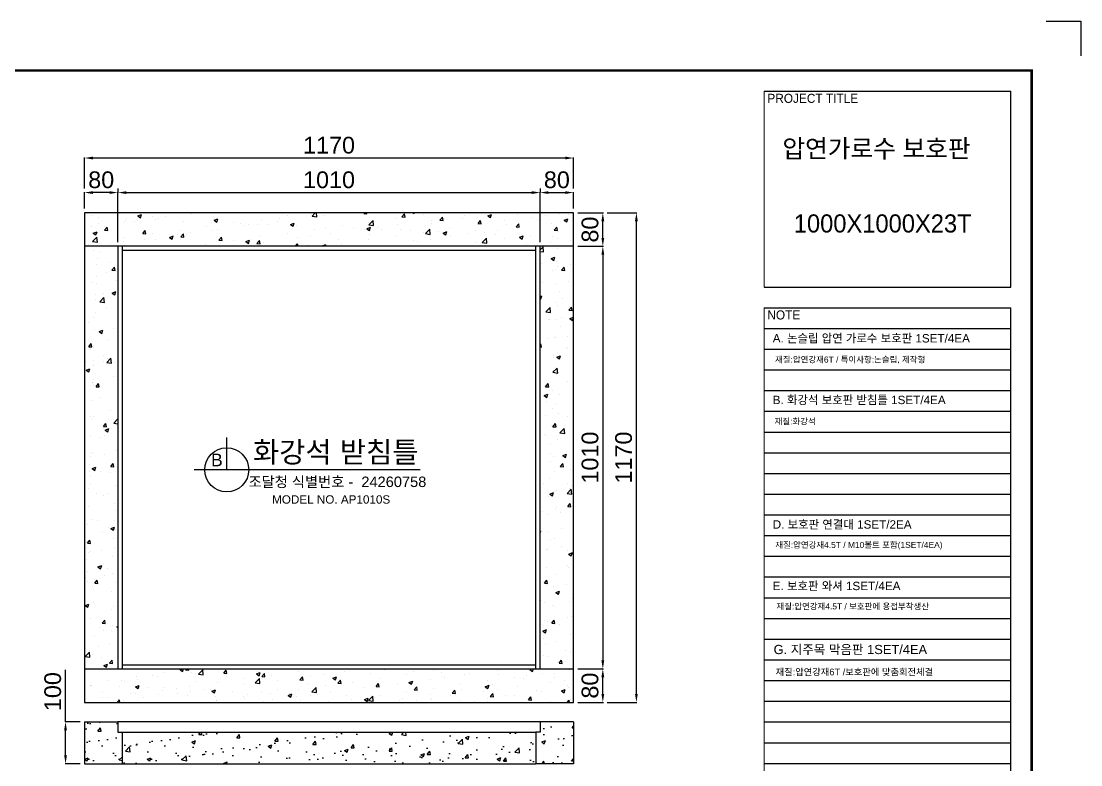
# Model space of a CAD drawing. Header units: millimetres. Extents: x 13624 to 18563, y -11589 to -8096.
# Drawn here: x 16028 to 18563, y -9873 to -8096 of the extents above; entities that cross this region are included whole.
import ezdxf
from ezdxf.enums import TextEntityAlignment as Align

# ---------------------------------------------------------------- set-up
doc = ezdxf.new("R2010")
doc.units = ezdxf.units.MM
for name, color, linetype in [('LAYOUT', 7, 'Continuous'), ('TEXT', 7, 'Continuous'), ('받침틀', 251, 'Continuous')]:
    doc.layers.add(name, color=color, linetype=linetype)
doc.styles.add('H', font='')
doc.styles.get("Standard").update_dxf_attribs({"font": 'arial.ttf'})
doc.styles.get('H').set_extended_font_data('Dotum')
doc.dimstyles.new('ISO-25', dxfattribs={"dimtxt": 40, "dimasz": 20, "dimexe": 1.25, "dimexo": 10, "dimgap": 10, "dimtad": 1, "dimdec": 0, "dimtxsty": 'Standard', "dimcen": 2.5, "dimclrd": 3, "dimclre": 3, "dimclrt": 3, "dimadec": 0, "dimazin": 0, "dimtfac": 1, "dimtdec": 0, "dimtmove": 0, "dimatfit": 3, "dimfxl": 0, "dimarcsym": 0})
pattern_1 = [(50, (4228.65, -11550.87), (91.09233, -7.96954), [9.525, -104.775]), (355, (4228.65, -11550.87), (-17.6217, 95.5284), [7.62, -83.8203]), (100.45144, (4236.24, -11551.53), (73.4706, 87.5589), [8.095, -89.0451]), (46.1842, (4228.65, -11525.47), (135.5395, -21.0212), [14.2875, -157.1625]), (96.6356, (4239.94, -11527.22), (118.7021, 123.713), [12.1425, -133.5678]), (351.1842, (4228.65, -11525.47), (118.702, 123.713), [11.43, -125.7299]), (21, (4241.35, -11531.82), (75.8072, -51.1326), [9.525, -104.775]), (326, (4241.35, -11531.82), (30.901, 92.094), [7.62, -83.82]), (71.45144, (4247.66, -11536.08), (106.7082, 40.9614), [8.095, -89.045]), (37.5, (4228.647, -11550.867), (1.5443, 42.27752), [0, -82.804, 0, -85.09, 0, -84.1375]), (7.5, (4228.647, -11550.867), (33.40983, 50.09029), [0, -48.514, 0, -80.899, 0, -32.0675]), (327.5, (4200.326, -11550.867), (67.7953, -2.86437), [0, -31.75, 0, -99.06, 0, -131.445]), (317.5, (4187.626, -11550.87), (74.0646, 12.71325), [0, -41.275, 0, -65.786, 0, -93.345])]

# ---------------------------------------------------------------- blocks, each defined once
blk = doc.blocks.new('*D6')
at = {"color": 3, "lineweight": -2, "transparency": 16777216}
for p, q in [((4314.6, -10409.8), (4314.6, -10370.1)), ((4374.6, -10371.4), (4334.6, -10371.4)), ((4394.6, -10489.8), (4394.6, -10370.1))]:
    blk.add_line(p, q, dxfattribs=at)
at = {"color": 3, "transparency": 16777216}
for points in [[(4334.6, -10368.1), (4334.6, -10374.7), (4314.6, -10371.4)], [(4374.6, -10368.1), (4374.6, -10374.7), (4394.6, -10371.4)]]:
    blk.add_solid(points, dxfattribs=at)
at = {"layer": 'Defpoints', "color": 0, "transparency": 16777216}
for p in [(4314.6, -10371.4), (4314.6, -10419.8), (4394.6, -10499.8)]:
    blk.add_point(p, dxfattribs=at)
at = {"color": 3, "transparency": 16777216, "insert": (4354.6, -10341), "char_height": 40, "attachment_point": 5}
blk.add_mtext('80', dxfattribs=at)
blk = doc.blocks.new('*D7')
at = {"color": 3, "lineweight": -2, "transparency": 16777216}
for p, q in [((4394.6, -10361.4), (4394.6, -10370.1)), ((4414.6, -10371.4), (5384.6, -10371.4)), ((5404.6, -10489.8), (5404.6, -10370.1))]:
    blk.add_line(p, q, dxfattribs=at)
at = {"color": 3, "transparency": 16777216}
for points in [[(4414.6, -10368.1), (4414.6, -10374.7), (4394.6, -10371.4)], [(5384.6, -10368.1), (5384.6, -10374.7), (5404.6, -10371.4)]]:
    blk.add_solid(points, dxfattribs=at)
at = {"layer": 'Defpoints', "color": 0, "transparency": 16777216}
for p in [(4394.6, -10371.4), (5404.6, -10371.4), (5404.6, -10499.8)]:
    blk.add_point(p, dxfattribs=at)
at = {"color": 3, "transparency": 16777216, "insert": (4899.6, -10341), "char_height": 40, "attachment_point": 5}
blk.add_mtext('1010', dxfattribs=at)
blk = doc.blocks.new('*D8')
at = {"color": 3, "lineweight": -2, "transparency": 16777216}
for p, q in [((5404.6, -10361.4), (5404.6, -10370.1)), ((5424.6, -10371.4), (5464.6, -10371.4)), ((5484.6, -10409.8), (5484.6, -10370.1))]:
    blk.add_line(p, q, dxfattribs=at)
at = {"color": 3, "transparency": 16777216}
for points in [[(5424.6, -10368.1), (5424.6, -10374.7), (5404.6, -10371.4)], [(5464.6, -10368.1), (5464.6, -10374.7), (5484.6, -10371.4)]]:
    blk.add_solid(points, dxfattribs=at)
at = {"layer": 'Defpoints', "color": 0, "transparency": 16777216}
for p in [(5404.6, -10371.4), (5484.6, -10371.4), (5484.6, -10419.8)]:
    blk.add_point(p, dxfattribs=at)
at = {"color": 3, "transparency": 16777216, "insert": (5444.6, -10341), "char_height": 40, "attachment_point": 5}
blk.add_mtext('80', dxfattribs=at)
blk = doc.blocks.new('*D3')
at = {"color": 3, "lineweight": -2, "transparency": 16777216}
for p, q in [((4314.6, -10361.4), (4314.6, -10287.5)), ((5464.6, -10288.8), (4334.6, -10288.8)), ((5484.6, -10361.4), (5484.6, -10287.5))]:
    blk.add_line(p, q, dxfattribs=at)
at = {"color": 3, "transparency": 16777216}
for points in [[(4334.6, -10285.4), (4334.6, -10292.1), (4314.6, -10288.8)], [(5464.6, -10285.4), (5464.6, -10292.1), (5484.6, -10288.8)]]:
    blk.add_solid(points, dxfattribs=at)
at = {"layer": 'Defpoints', "color": 0, "transparency": 16777216}
for p in [(4314.6, -10288.8), (4314.6, -10371.4), (5484.6, -10371.4)]:
    blk.add_point(p, dxfattribs=at)
at = {"color": 3, "transparency": 16777216, "insert": (4899.6, -10258.3), "char_height": 40, "attachment_point": 5}
blk.add_mtext('1170', dxfattribs=at)
blk = doc.blocks.new('*D9')
at = {"color": 3, "lineweight": -2, "transparency": 16777216}
for p, q in [((5494.6, -10419.8), (5555.8, -10419.8)), ((5554.6, -10479.8), (5554.6, -10439.8)), ((5494.6, -10499.8), (5555.8, -10499.8))]:
    blk.add_line(p, q, dxfattribs=at)
at = {"color": 3, "transparency": 16777216}
for points in [[(5551.2, -10439.8), (5557.9, -10439.8), (5554.6, -10419.8)], [(5551.2, -10479.8), (5557.9, -10479.8), (5554.6, -10499.8)]]:
    blk.add_solid(points, dxfattribs=at)
at = {"layer": 'Defpoints', "color": 0, "transparency": 16777216}
for p in [(5484.6, -10419.8), (5554.6, -10419.8), (5484.6, -10499.8)]:
    blk.add_point(p, dxfattribs=at)
at = {"color": 3, "transparency": 16777216, "insert": (5524.1, -10459.8), "char_height": 40, "attachment_point": 5, "rotation": 90}
blk.add_mtext('80', dxfattribs=at)
blk = doc.blocks.new('*D4')
at = {"color": 3, "lineweight": -2, "transparency": 16777216}
for p, q in [((5535.2, -10499.8), (5555.8, -10499.8)), ((5554.6, -10519.8), (5554.6, -11489.8)), ((5494.6, -11509.8), (5555.8, -11509.8))]:
    blk.add_line(p, q, dxfattribs=at)
at = {"color": 3, "transparency": 16777216}
for points in [[(5551.2, -10519.8), (5557.9, -10519.8), (5554.6, -10499.8)], [(5551.2, -11489.8), (5557.9, -11489.8), (5554.6, -11509.8)]]:
    blk.add_solid(points, dxfattribs=at)
at = {"layer": 'Defpoints', "color": 0, "transparency": 16777216}
for p in [(5525.2, -10499.8), (5484.6, -11509.8), (5554.6, -11509.8)]:
    blk.add_point(p, dxfattribs=at)
at = {"color": 3, "transparency": 16777216, "insert": (5524.1, -11004.8), "char_height": 40, "attachment_point": 5, "rotation": 90}
blk.add_mtext('1010', dxfattribs=at)
blk = doc.blocks.new('*D5')
at = {"color": 3, "lineweight": -2, "transparency": 16777216}
for p, q in [((5544.6, -11509.8), (5553.3, -11509.8)), ((5554.6, -11569.8), (5554.6, -11529.8)), ((5494.6, -11589.8), (5555.8, -11589.8))]:
    blk.add_line(p, q, dxfattribs=at)
at = {"color": 3, "transparency": 16777216}
for points in [[(5551.2, -11529.8), (5557.9, -11529.8), (5554.6, -11509.8)], [(5551.2, -11569.8), (5557.9, -11569.8), (5554.6, -11589.8)]]:
    blk.add_solid(points, dxfattribs=at)
at = {"layer": 'Defpoints', "color": 0, "transparency": 16777216}
for p in [(5554.6, -11509.8), (5554.6, -11509.8), (5484.6, -11589.8)]:
    blk.add_point(p, dxfattribs=at)
at = {"color": 3, "transparency": 16777216, "insert": (5524.1, -11549.8), "char_height": 40, "attachment_point": 5, "rotation": 90}
blk.add_mtext('80', dxfattribs=at)
blk = doc.blocks.new('*D2')
at = {"color": 3, "lineweight": -2, "transparency": 16777216}
for p, q in [((5564.6, -10419.8), (5636.1, -10419.8)), ((5634.9, -11569.8), (5634.9, -10439.8)), ((5564.6, -11589.8), (5636.1, -11589.8))]:
    blk.add_line(p, q, dxfattribs=at)
at = {"color": 3, "transparency": 16777216}
for points in [[(5631.5, -10439.8), (5638.2, -10439.8), (5634.9, -10419.8)], [(5631.5, -11569.8), (5638.2, -11569.8), (5634.9, -11589.8)]]:
    blk.add_solid(points, dxfattribs=at)
at = {"layer": 'Defpoints', "color": 0, "transparency": 16777216}
for p in [(5554.6, -10419.8), (5634.9, -10419.8), (5554.6, -11589.8)]:
    blk.add_point(p, dxfattribs=at)
at = {"color": 3, "transparency": 16777216, "insert": (5604.4, -11004.8), "char_height": 40, "attachment_point": 5, "rotation": 90}
blk.add_mtext('1170', dxfattribs=at)
blk = doc.blocks.new('*D18')
at = {"color": 3, "lineweight": -2, "transparency": 16777216}
for p, q in [((16134.4, -9770.8), (16134.4, -9646.3)), ((16169.7, -9770.8), (16133.1, -9770.8)), ((16134.4, -9850.8), (16134.4, -9790.8)), ((16169.7, -9870.8), (16133.1, -9870.8))]:
    blk.add_line(p, q, dxfattribs=at)
at = {"color": 3, "transparency": 16777216}
for points in [[(16131, -9790.8), (16137.7, -9790.8), (16134.4, -9770.8)], [(16131, -9850.8), (16137.7, -9850.8), (16134.4, -9870.8)]]:
    blk.add_solid(points, dxfattribs=at)
at = {"layer": 'Defpoints', "color": 0, "transparency": 16777216}
for p in [(16134.4, -9770.8), (16179.7, -9770.8), (16179.7, -9870.8)]:
    blk.add_point(p, dxfattribs=at)
at = {"color": 3, "transparency": 16777216, "insert": (16103.9, -9698.6), "char_height": 40, "attachment_point": 5, "rotation": 90}
blk.add_mtext('100', dxfattribs=at)
blk = doc.blocks.new('A$C4E9B7398')
at = {"linetype": 'Continuous'}
for p, q in [((-399.6, 583.9), (-399.6, 583.9)), ((-116.2, 584.7), (-116.2, 584.7)), ((-110.9, 578.3), (-103.6, 585.9)), ((-99.7, 576.5), (-100.7, 585.9)), ((12.4, 584.3), (13.8, 585.9)), ((12.4, 584.3), (20, 583.6)), ((20, 583.6), (19.6, 585.9)), ((103.5, 576.3), (109.6, 583.6)), ((111.1, 575.7), (109.6, 583.6)), ((130.6, 585.9), (132.6, 584.6)), ((132.6, 584.6), (133.1, 585.9)), ((311.3, 585.1), (311.3, 585.1)), ((322.9, 585.2), (322.9, 585.2)), ((479.7, 584), (479.7, 584)), ((-639.5, 580.7), (-639.5, 580.7)), ((-622.4, 560.2), (-622.4, 560.2)), ((-622.1, 574.9), (-622.1, 574.9)), ((-559.7, 562.9), (-559.7, 562.9)), ((-558.2, 568.4), (-558.2, 568.4)), ((-554.3, 572), (-554.3, 572)), ((-535.1, 565.5), (-535.1, 565.5)), ((-528, 578.4), (-521.6, 574.1)), ((-527.9, 578.4), (-519.1, 581.8)), ((-527.9, 567), (-527.9, 567)), ((-521.6, 574.1), (-519.1, 581.8)), ((-492.3, 577.9), (-492.3, 577.9)), ((-486.5, 569.2), (-486.5, 569.2)), ((-479.8, 573.4), (-479.8, 573.4)), ((-461, 578.3), (-461, 578.3)), ((-418.7, 566.3), (-418.7, 566.3)), ((-350.9, 563.4), (-350.9, 563.4)), ((-345.4, 568.2), (-336.5, 571.6)), ((-345.4, 568.2), (-339.1, 563.9)), ((-339.1, 563.9), (-336.5, 571.6)), ((-298.5, 562.2), (-298.5, 562.2)), ((-283.1, 560.6), (-283.1, 560.6)), ((-264.4, 559.2), (-264.4, 559.2)), ((-241.1, 559.1), (-241.1, 559.1)), ((-233.3, 571.1), (-233.3, 571.1)), ((-215.3, 557.7), (-215.3, 557.7)), ((-193, 565.4), (-193, 565.4)), ((-190.3, 572), (-190.3, 572)), ((-169.1, 579.3), (-169.1, 579.3)), ((-162.9, 558), (-154, 561.4)), ((-162.9, 558), (-156.6, 553.8)), ((-156.6, 553.8), (-154, 561.4)), ((-112.8, 576), (-112.8, 576)), ((-111, 578.3), (-99.7, 576.5)), ((-81, 580.2), (-81, 580.2)), ((24.6, 557.3), (34.5, 567.6)), ((24.6, 563.6), (24.6, 563.6)), ((35.9, 555.5), (34.5, 567.6)), ((90.6, 573.1), (90.6, 573.1)), ((103.5, 576.3), (111.1, 575.7)), ((155.8, 582.1), (155.8, 582.1)), ((174, 568.1), (174, 568.1)), ((174.8, 559.7), (174.8, 559.7)), ((194.6, 568.4), (200.7, 575.7)), ((194.6, 568.4), (202.2, 567.7)), ((202.2, 567.7), (200.7, 575.7)), ((205.8, 572.2), (205.8, 572.2)), ((248.9, 572.5), (248.9, 572.5)), ((253.9, 578.6), (253.9, 578.6)), ((285.7, 560.4), (291.8, 567.7)), ((285.7, 560.4), (293.3, 559.7)), ((293.3, 559.7), (291.8, 567.7)), ((308.8, 578.7), (317.7, 582.1)), ((308.8, 578.6), (315.1, 574.4)), ((315.1, 574.4), (317.7, 582.1)), ((349.6, 566.4), (349.6, 566.4)), ((376.8, 552.4), (382.9, 559.7)), ((379.1, 582.3), (379.1, 582.3)), ((384.4, 551.8), (382.9, 559.7)), ((413.7, 574.5), (413.7, 574.5)), ((427.4, 570), (427.4, 570)), ((446.9, 579.4), (446.9, 579.4)), ((460.8, 560.1), (460.8, 560.1)), ((491.3, 568.5), (500.2, 571.9)), ((491.3, 568.5), (497.7, 564.2)), ((492.6, 564.3), (492.6, 564.3)), ((497.7, 564.2), (500.2, 571.9)), ((501.5, 582.7), (501.5, 582.7)), ((-639.9, 552.3), (-639.9, 552.3)), ((-634.7, 537.4), (-625.8, 540.8)), ((-634.7, 537.4), (-628.3, 533.1)), ((-628.3, 533.1), (-625.8, 540.8)), ((-609.1, 552.8), (-609.1, 552.8)), ((-607.6, 544.6), (-601.5, 551.9)), ((-607.6, 544.6), (-600, 543.9)), ((-600, 543.9), (-601.5, 551.9)), ((-516.5, 536.6), (-510.4, 543.9)), ((-516.5, 536.6), (-508.9, 535.9)), ((-508.9, 535.9), (-510.4, 543.9)), ((-493.8, 535.6), (-493.8, 535.6)), ((-433, 533.8), (-433, 533.8)), ((-428.6, 544.5), (-428.6, 544.5)), ((-425.4, 528.6), (-419.3, 535.9)), ((-417.8, 528), (-419.3, 535.9)), ((-412.5, 533.8), (-412.5, 533.8)), ((-401.2, 538), (-401.2, 538)), ((-364.4, 552.7), (-364.4, 552.7)), ((-353.1, 544.4), (-353.1, 544.4)), ((-338.4, 546.5), (-338.4, 546.5)), ((-272.9, 554.9), (-272.9, 554.9)), ((-170.7, 537), (-170.7, 537)), ((-147.5, 554.8), (-147.5, 554.8)), ((-104.7, 546.5), (-104.7, 546.5)), ((-79.7, 552), (-79.7, 552)), ((-66.3, 536.4), (-66.3, 536.4)), ((-39.5, 555.5), (-39.5, 555.5)), ((-11.9, 549.1), (-11.9, 549.1)), ((13.9, 547), (13.9, 547)), ((19.6, 547.9), (28.5, 551.3)), ((19.6, 547.9), (25.9, 543.6)), ((24.6, 557.3), (35.9, 555.5)), ((25.9, 543.6), (28.5, 551.3)), ((26.7, 534.3), (26.7, 534.3)), ((45.7, 551.2), (45.7, 551.2)), ((55.9, 546.2), (55.9, 546.2)), ((93.8, 557.5), (93.8, 557.5)), ((100.7, 547), (100.7, 547)), ((123.7, 543.4), (123.7, 543.4)), ((154.3, 539.8), (154.3, 539.8)), ((160.1, 536.2), (170, 546.6)), ((160.1, 536.3), (171.4, 534.5)), ((171.4, 534.5), (170, 546.6)), ((191.5, 540.5), (191.5, 540.5)), ((202.1, 537.7), (211, 541.1)), ((202.1, 537.7), (208.4, 533.4)), ((208.4, 533.4), (211, 541.1)), ((218.4, 547.9), (218.4, 547.9)), ((259.3, 537.6), (259.3, 537.6)), ((279.3, 544.6), (279.3, 544.6)), ((284.4, 557.4), (284.4, 557.4)), ((300.7, 539), (300.7, 539)), ((327.1, 534.8), (327.1, 534.8)), ((332.5, 543.2), (332.5, 543.2)), ((353.3, 557.3), (353.3, 557.3)), ((376.8, 552.4), (384.4, 551.8)), ((380.6, 549.6), (380.6, 549.6)), ((467.9, 544.5), (474, 551.8)), ((467.9, 544.5), (475.5, 543.8)), ((475.5, 543.8), (474, 551.8)), ((478.2, 541.7), (478.2, 541.7)), ((-646.8, 510), (-646.8, 510)), ((-636.3, 517.6), (-626.4, 528)), ((-636.3, 517.7), (-625, 515.9)), ((-625, 515.9), (-626.4, 528)), ((-623.9, 518), (-623.9, 518)), ((-593.1, 512.8), (-593.1, 512.8)), ((-579, 507.1), (-579, 507.1)), ((-561.3, 517), (-561.3, 517)), ((-560.6, 508.4), (-560.6, 508.4)), ((-559.8, 526.1), (-559.8, 526.1)), ((-513.2, 523.3), (-513.2, 523.3)), ((-486.5, 521.1), (-486.5, 521.1)), ((-452.1, 527.2), (-443.2, 530.7)), ((-452.1, 527.2), (-445.8, 523)), ((-445.8, 523), (-443.3, 530.7)), ((-425.4, 528.6), (-417.8, 528)), ((-366, 510.4), (-366, 510.4)), ((-334.3, 520.7), (-328.2, 528)), ((-334.3, 520.7), (-326.7, 520)), ((-326.8, 520), (-328.2, 528)), ((-300, 519.9), (-300, 519.9)), ((-274.5, 509), (-274.5, 509)), ((-269.6, 517.1), (-260.7, 520.5)), ((-269.6, 517.1), (-263.3, 512.8)), ((-263.3, 512.8), (-260.7, 520.5)), ((-243.2, 512.7), (-237.1, 520)), ((-243.2, 512.7), (-235.6, 512)), ((-235.7, 512), (-237.1, 520)), ((-234.8, 528.9), (-234.8, 528.9)), ((-226.4, 515.3), (-226.4, 515.3)), ((-151.1, 505.9), (-146, 512)), ((-146.2, 525.9), (-146.2, 525.9)), ((-144.9, 505.9), (-146, 512)), ((-121.5, 508.9), (-121.5, 508.9)), ((-114.4, 530.1), (-114.4, 530.1)), ((-87.1, 506.9), (-78.2, 510.3)), ((-79.7, 505.9), (-78.2, 510.3)), ((-47.4, 521.6), (-47.4, 521.6)), ((-41, 513.2), (-41, 513.2)), ((23.1, 521.3), (23.1, 521.3)), ((60.4, 507.4), (60.4, 507.4)), ((89.1, 530.8), (89.1, 530.8)), ((131.2, 519.1), (131.2, 519.1)), ((140.6, 518), (140.6, 518)), ((172.4, 522.2), (172.4, 522.2)), ((205.2, 531.9), (205.2, 531.9)), ((220.5, 528.5), (220.5, 528.5)), ((282.8, 515.2), (282.8, 515.2)), ((295.7, 515.2), (305.6, 525.5)), ((295.7, 515.2), (307, 513.5)), ((307, 513.5), (305.6, 525.5)), ((348, 524.1), (348, 524.1)), ((384.6, 527.5), (393.5, 530.9)), ((384.6, 527.5), (390.9, 523.3)), ((390.9, 523.3), (393.5, 530.9)), ((394.9, 531.9), (394.9, 531.9)), ((401.9, 512.8), (401.9, 512.8)), ((412.2, 532.2), (412.2, 532.2)), ((427.4, 510), (427.4, 510)), ((459.2, 514.2), (459.2, 514.2)), ((462.7, 529.1), (462.7, 529.1)), ((475.9, 525.6), (475.9, 525.6)), ((507.3, 520.6), (507.3, 520.6)), ((-634.7, 495.7), (-634.7, 495.7)), ((-620, 492.9), (-620, 492.9)), ((-491.8, 505.9), (-490.8, 506.9)), ((-490.7, 505.9), (-490.8, 506.9)), ((-87.1, 506.9), (-85.6, 505.9)), ((57.1, 506.4), (57.1, 506.4)), ((434.2, 497.3), (441.1, 504.5)), ((434.2, 493.8), (442.5, 492.5)), ((442.5, 492.5), (441.1, 504.5)), ((476.6, 499.5), (476.6, 499.5)), ((-626.5, 462.7), (-626.5, 462.7)), ((-625.5, 475.7), (-625.5, 475.7)), ((-594.7, 466.9), (-594.7, 466.9)), ((-590, 449), (-583.9, 456.3)), ((-582.4, 448.4), (-583.9, 456.3)), ((437.9, 464.2), (437.9, 464.2)), ((460.4, 476.4), (469.3, 479.8)), ((460.4, 476.4), (466.7, 472.1)), ((466.7, 472.1), (469.3, 479.8)), ((473.9, 470.5), (473.9, 470.5)), ((475.1, 457.2), (475.1, 457.2)), ((505.7, 461.3), (505.7, 461.3)), ((-627, 433.4), (-627, 433.4)), ((-604.3, 442.6), (-604.3, 442.6)), ((-590, 449), (-582.4, 448.4)), ((464.7, 447.1), (464.7, 447.1)), ((470.7, 449.8), (470.7, 449.8)), ((485.5, 448.9), (491.6, 456.2)), ((485.5, 448.9), (493.1, 448.3)), ((493.1, 448.3), (491.6, 456.2)), ((-639.9, 419.9), (-639.9, 419.9)), ((-628.1, 416.8), (-628.1, 416.8)), ((-580, 423.1), (-580, 423.1)), ((440.5, 420.4), (440.5, 420.4)), ((473.5, 414.9), (473.5, 414.9)), ((501.1, 421.9), (501.1, 421.9)), ((-628.5, 391.1), (-628.5, 391.1)), ((-619.4, 372.9), (-609.5, 383.2)), ((-609.5, 392), (-609.5, 392)), ((-608.1, 371.2), (-609.5, 383.2)), ((-589.8, 394.2), (-580.9, 397.6)), ((-589.8, 394.2), (-583.4, 389.9)), ((-583.4, 389.9), (-580.9, 397.6)), ((434.2, 386.1), (438.4, 387.7)), ((434.2, 381.1), (435.8, 380)), ((435.8, 380), (438.4, 387.7)), ((480.5, 396.7), (480.5, 396.7)), ((487.3, 380.8), (487.3, 380.8)), ((-629, 377.7), (-629, 377.7)), ((-619.4, 372.9), (-608.1, 371.2)), ((-613.4, 373), (-613.4, 373)), ((-602.2, 360.6), (-602.2, 360.6)), ((448, 349.5), (457.9, 359.8)), ((459.3, 347.7), (457.9, 359.8)), ((472, 372.6), (472, 372.6)), ((475.5, 364.7), (475.5, 364.7)), ((503.1, 353.4), (509.3, 360.7)), ((510.7, 352.7), (509.2, 360.7)), ((-635.1, 334.9), (-635.1, 334.9)), ((-630.1, 348.8), (-630.1, 348.8)), ((448, 349.5), (459.3, 347.7)), ((453.9, 330.8), (453.9, 330.8)), ((455.7, 331.8), (455.7, 331.8)), ((470.4, 330.4), (470.4, 330.4)), ((485.7, 334.9), (485.7, 334.9)), ((503.1, 353.4), (510.7, 352.7)), ((505.3, 333.2), (514.2, 336.6)), ((505.3, 333.2), (511.7, 328.9)), ((511.7, 328.9), (514.2, 336.4)), ((-654.3, 313.1), (-654.3, 313.1)), ((-646.8, 322.9), (-646.8, 322.9)), ((-631.6, 306.6), (-631.6, 306.6)), ((-620.7, 302.1), (-611.8, 305.5)), ((-614.3, 297.8), (-611.8, 305.5)), ((-586.5, 310.2), (-586.5, 310.2)), ((482.5, 314.8), (482.5, 314.8)), ((-620.7, 302.1), (-614.3, 297.8)), ((-600, 283.4), (-600, 283.4)), ((452.2, 284.8), (452.2, 284.8)), ((468.9, 288.1), (468.9, 288.1)), ((470.3, 289), (470.3, 289)), ((500.3, 291.2), (500.3, 291.2)), ((-645.8, 266), (-639.7, 273.2)), ((-645.8, 266), (-638.2, 265.3)), ((-640.3, 259.1), (-640.3, 259.1)), ((-638.3, 265.3), (-639.7, 273.2)), ((-633.2, 264.3), (-633.2, 264.3)), ((434.2, 271.2), (435.8, 273.1)), ((434.2, 265.5), (437.3, 265.2)), ((437.2, 265.2), (435.8, 273.1)), ((498.3, 264.4), (498.3, 264.4)), ((500.7, 261.1), (500.7, 261.1)), ((-652.2, 231.2), (-652.2, 231.2)), ((-633.4, 233.3), (-633.4, 233.3)), ((-611.2, 245.4), (-611.2, 245.4)), ((-609.9, 231.2), (-609.9, 231.2)), ((-602.6, 228.2), (-592.7, 238.5)), ((-602.6, 228.2), (-591.3, 226.4)), ((-601.6, 237.5), (-601.6, 237.5)), ((-591.3, 226.4), (-592.7, 238.5)), ((-584.4, 228.3), (-584.4, 228.3)), ((466.9, 241.1), (466.9, 241.1)), ((467.3, 245.8), (467.3, 245.8)), ((474.4, 241.1), (483.3, 244.5)), ((474.4, 241.1), (480.8, 236.8)), ((480.8, 236.8), (483.3, 244.5)), ((-651.6, 210), (-642.7, 213.4)), ((-651.6, 210), (-645.2, 205.7)), ((-645.2, 205.7), (-642.7, 213.4)), ((-634.7, 222), (-634.7, 222)), ((464.9, 204.7), (474.8, 215)), ((464.9, 204.7), (476.2, 203)), ((465.8, 203.5), (465.8, 203.5)), ((476.2, 203), (474.8, 215)), ((475.2, 203.9), (475.2, 203.9)), ((-636.5, 180.8), (-636.5, 180.8)), ((-636.3, 179.7), (-636.3, 179.7)), ((-635, 187.4), (-635, 187.4)), ((-628.2, 170.4), (-622.1, 177.7)), ((-620.6, 169.8), (-622.1, 177.7)), ((-586.9, 193.7), (-586.9, 193.7)), ((447.3, 170.3), (453.4, 177.6)), ((454.8, 169.6), (453.4, 177.6)), ((473.5, 199.5), (473.5, 199.5)), ((500.3, 182.5), (500.3, 182.5)), ((513.7, 201.6), (513.7, 201.6)), ((-635.4, 174), (-635.4, 174)), ((-628.2, 170.4), (-620.6, 169.8)), ((443.5, 149), (452.4, 152.4)), ((447.3, 170.3), (454.9, 169.7)), ((449.9, 144.7), (452.4, 152.4)), ((464.3, 161.2), (464.3, 161.2)), ((512.1, 155.7), (512.1, 155.7)), ((-637.8, 137.5), (-637.8, 137.5)), ((-620.4, 143.6), (-620.4, 143.6)), ((443.5, 149), (449.9, 144.7)), ((448.3, 135), (448.3, 135)), ((469.9, 128.1), (469.9, 128.1)), ((480.3, 151.5), (480.3, 151.5)), ((-593.4, 113), (-593.4, 113)), ((462.7, 119), (462.7, 119)), ((478.7, 105.6), (478.7, 105.6)), ((-653.8, 93.5), (-653.8, 93.5)), ((-640.7, 98.3), (-640.7, 98.3)), ((-639.4, 95.2), (-639.4, 95.2)), ((-634.4, 98.8), (-634.4, 98.8)), ((-610.6, 74.9), (-604.5, 82.2)), ((-603, 74.2), (-604.5, 82.2)), ((-585.8, 83.4), (-575.9, 93.7)), ((-585.8, 83.4), (-575.8, 81.9)), ((-575.8, 93.3), (-575.9, 93.7)), ((446.9, 101.4), (446.9, 101.4)), ((461.2, 76.7), (461.2, 76.7)), ((464.9, 74.8), (471, 82.1)), ((472.5, 74.1), (471, 82.1)), ((500.4, 100.3), (500.4, 100.3)), ((-640.9, 52.9), (-640.9, 52.9)), ((-610.6, 74.9), (-603, 74.2)), ((-610.2, 70.4), (-610.2, 70.4)), ((-607, 54), (-607, 54)), ((-606.6, 66.8), (-597.8, 70.2)), ((-606.6, 66.8), (-600.3, 62.5)), ((-600.3, 62.5), (-597.8, 70.2)), ((-576.7, 61), (-576.7, 61)), ((445.3, 55.5), (445.3, 55.5)), ((450.3, 53), (450.3, 53)), ((464.9, 74.8), (472.5, 74.1)), ((481.7, 60), (491.6, 70.3)), ((481.7, 60), (493, 58.3)), ((491.3, 67.2), (491.3, 67.2)), ((493, 58.3), (491.6, 70.3)), ((493.4, 61.8), (493.4, 61.8)), ((-618.7, 48.5), (-618.7, 48.5)), ((459.6, 34.4), (459.6, 34.4)), ((474.8, 43.1), (474.8, 43.1)), ((-642.4, 10.6), (-642.4, 10.6)), ((-640.4, 3.9), (-640.4, 3.9)), ((-635.8, 13.2), (-635.8, 13.2)), ((-608.6, 8.1), (-608.6, 8.1)), ((-578.3, 18.8), (-578.3, 18.8)), ((460, 11.7), (460, 11.7)), ((466.1, 2.6), (466.1, 2.6)), ((488.4, 5.7), (497.3, 9.2)), ((488.4, 5.7), (494.8, 1.5)), ((494.8, 1.5), (497.3, 9.2)), ((-643.4, -16.4), (-643.4, -16.4)), ((-637.6, -25.3), (-631.2, -29.6)), ((-637.5, -25.3), (-628.7, -21.9)), ((-631.2, -29.6), (-628.7, -21.9)), ((-593, -20.6), (-586.8, -13.3)), ((-593, -20.6), (-585.4, -21.3)), ((-585.4, -21.3), (-586.9, -13.3)), ((-579.8, -23.5), (-579.8, -23.5)), ((458.1, -7.9), (458.1, -7.9)), ((482.5, -20.7), (488.7, -13.4)), ((482.5, -20.7), (490.1, -21.4)), ((490.1, -21.4), (488.6, -13.4)), ((-644, -31.7), (-644, -31.7)), ((-642, -42), (-642, -42)), ((-616.6, -33.5), (-616.6, -33.5)), ((-593.9, -35.6), (-593.9, -35.6)), ((456.5, -50.1), (456.5, -50.1)), ((469.5, -32.7), (469.5, -32.7)), ((506.8, -27.8), (506.8, -27.8)), ((-645.5, -73.9), (-645.5, -73.9)), ((-641, -62.6), (-641, -62.6)), ((-581.4, -65.8), (-581.4, -65.8)), ((441.3, -62.2), (441.3, -62.2)), ((498.6, -84.7), (508.4, -74.4)), ((500, -60.6), (500, -60.6)), ((505.2, -73.7), (505.2, -73.7)), ((509.8, -86.5), (508.4, -74.4)), ((509.1, -65.1), (509.1, -65.1)), ((-627.3, -85.7), (-627.3, -85.7)), ((-610.6, -90.4), (-610.6, -90.4)), ((-600.9, -83.8), (-600.9, -83.8)), ((455, -92.4), (455, -92.4)), ((457.5, -86.3), (466.4, -82.9)), ((457.5, -86.4), (463.9, -90.6)), ((463.9, -90.6), (466.4, -82.9)), ((468.1, -79.3), (468.1, -79.3)), ((473.4, -77.9), (473.4, -77.9)), ((498.6, -84.7), (509.8, -86.5)), ((-647.1, -116.2), (-647.1, -116.2)), ((-582.9, -108.1), (-582.9, -108.1)), ((-580.5, -125.3), (-580.5, -125.3)), ((471.8, -123.8), (471.8, -123.8)), ((474.4, -117.7), (474.4, -117.7)), ((500.1, -116.3), (506.3, -109)), ((500.1, -116.3), (507.7, -116.9)), ((507.7, -116.9), (506.2, -109)), ((-636.2, -147.6), (-636.2, -147.6)), ((-625.6, -148.7), (-625.6, -148.7)), ((-584.5, -150.4), (-584.5, -150.4)), ((440, -128), (440, -128)), ((453.4, -134.7), (453.4, -134.7)), ((483.9, -129.7), (483.9, -129.7)), ((-648.6, -158.5), (-648.6, -158.5)), ((-613.9, -175.4), (-613.9, -175.4)), ((-598.8, -165.8), (-598.8, -165.8)), ((-592.6, -168.5), (-583.7, -165.1)), ((-592.6, -168.6), (-586.3, -172.8)), ((-586.3, -172.8), (-583.8, -165.1)), ((-582.1, -171.2), (-582.1, -171.2)), ((434.2, -175.5), (435.5, -175)), ((434.2, -179.1), (435.5, -175)), ((438.3, -173.9), (438.3, -173.9)), ((451.9, -177), (451.9, -177)), ((486.4, -167.6), (486.4, -167.6)), ((-650.2, -200.8), (-650.2, -200.8)), ((-648.8, -203.7), (-642.7, -196.4)), ((-641.2, -204.4), (-642.7, -196.4)), ((-586, -192.6), (-586, -192.6)), ((459.1, -194.6), (459.1, -194.6)), ((469.2, -193.5), (469.2, -193.5)), ((-650.9, -213.3), (-650.9, -213.3)), ((-648.8, -203.7), (-641.2, -204.4)), ((-647.3, -225.4), (-647.3, -225.4)), ((-641.4, -223.4), (-641.4, -223.4)), ((-615.5, -221.3), (-615.5, -221.3)), ((-583.1, -216.2), (-583.1, -216.2)), ((434.2, -204.5), (434.2, -204.2)), ((434.2, -204.5), (434.3, -204.5)), ((450.4, -219.2), (450.4, -219.2)), ((453, -217.7), (453, -217.7)), ((485.9, -211.6), (485.9, -211.6)), ((499.6, -221.4), (499.6, -221.4)), ((502.5, -229.6), (511.3, -226.2)), ((508.8, -233.8), (511.3, -226.2)), ((-651.7, -243), (-651.7, -243)), ((-611, -251.3), (-611, -251.3)), ((-587.6, -234.9), (-587.6, -234.9)), ((502.4, -229.6), (508.8, -233.8)), ((514, -252.6), (514, -252.6)), ((-648.9, -271.4), (-648.9, -271.4)), ((-623.5, -260.6), (-614.7, -257.2)), ((-623.5, -260.6), (-617.2, -264.9)), ((-617.2, -264.9), (-614.7, -257.2)), ((-600.8, -265), (-600.8, -265)), ((-589.1, -277.2), (-589.1, -277.2)), ((448.8, -261.5), (448.8, -261.5)), ((474, -278.5), (474, -278.5)), ((499.8, -257.2), (499.8, -257.2)), ((501.7, -262), (501.7, -262)), ((-653.2, -285.3), (-653.2, -285.3)), ((-648.8, -295.2), (-648.8, -295.2)), ((-631.2, -299.2), (-625.1, -292)), ((-631.2, -299.2), (-623.6, -299.9)), ((-623.6, -299.9), (-625.1, -292)), ((-607.8, -281), (-607.8, -281)), ((-581, -298.1), (-581, -298.1)), ((444.3, -299.4), (450.4, -292.1)), ((444.3, -299.4), (451.9, -300)), ((447.3, -303.8), (447.3, -303.8)), ((451.9, -300), (450.4, -292.1)), ((498.2, -303.1), (498.2, -303.1)), ((512.5, -294.9), (512.5, -294.9)), ((-654.8, -327.6), (-654.8, -327.6)), ((-636.6, -308.4), (-636.6, -308.4)), ((-634.3, -315.1), (-634.3, -315.1)), ((-590.6, -319.5), (-590.6, -319.5)), ((466.4, -307.3), (466.4, -307.3)), ((471.5, -321.7), (480.4, -318.3)), ((471.5, -321.7), (477.9, -325.9)), ((476.9, -326.9), (476.9, -326.9)), ((477.9, -325.9), (480.4, -318.3)), ((-654.4, -352.7), (-645.6, -349.3)), ((-654.4, -352.7), (-648.1, -357)), ((-648.1, -357), (-645.6, -349.3)), ((-633.1, -345.6), (-633.1, -345.6)), ((-587.5, -354.6), (-587.5, -354.6)), ((435.9, -341.1), (435.9, -341.1)), ((445.7, -346.1), (445.7, -346.1)), ((464.8, -353.2), (464.8, -353.2)), ((468.8, -354.3), (468.8, -354.3)), ((503.7, -343.9), (503.7, -343.9)), ((510.9, -337.1), (510.9, -337.1)), ((512.9, -346.9), (512.9, -346.9)), ((-592.2, -361.7), (-592.2, -361.7)), ((509.4, -379.4), (509.4, -379.4)), ((-641.8, -384.2), (-641.8, -384.2)), ((-620.9, -404.7), (-620.9, -404.7)), ((-613.6, -394.8), (-607.4, -387.5)), ((-613.6, -394.8), (-606, -395.4)), ((-606, -395.4), (-607.5, -387.5)), ((-593.7, -404), (-593.7, -404)), ((-589.1, -400.5), (-589.1, -400.5)), ((-578.6, -403.9), (-575.8, -402.8)), ((-578.6, -403.9), (-575.8, -405.8)), ((444.2, -388.4), (444.2, -388.4)), ((451.7, -391.4), (451.7, -391.4)), ((461.9, -394.9), (468, -387.6)), ((461.9, -394.9), (469.5, -395.5)), ((469.5, -395.6), (468, -387.6)), ((479.5, -396.9), (479.5, -396.9)), ((499.2, -382.2), (499.2, -382.2)), ((-631, -427.6), (-631, -427.6)), ((-611.4, -412.1), (-611.4, -412.1)), ((-590, -413.4), (-590, -413.4)), ((440.6, -413.8), (449.5, -410.3)), ((440.6, -413.8), (447, -418)), ((442.6, -430.6), (442.6, -430.6)), ((447, -418), (449.5, -410.4)), ((507.8, -421.7), (507.8, -421.7)), ((-654.3, -454.8), (-654.3, -454.8)), ((-622.5, -450.6), (-622.5, -450.6)), ((-595.3, -446.3), (-595.3, -446.3)), ((446.1, -447), (446.1, -447)), ((473.7, -439.4), (473.7, -439.4)), ((-654, -474.5), (-642.7, -476.2)), ((-653.9, -474.5), (-644.1, -464.2)), ((-642.7, -476.2), (-644.1, -464.2)), ((-636.9, -469.2), (-636.9, -469.2)), ((-615.3, -477.9), (-615.3, -477.9)), ((441.1, -472.9), (441.1, -472.9)), ((453.7, -473.4), (453.7, -473.4)), ((494.7, -459.2), (494.7, -459.2)), ((506.3, -464), (506.3, -464)), ((-609.5, -496), (-600.6, -492.5)), ((-609.5, -496), (-603.2, -500.2)), ((-607.8, -494.4), (-607.8, -494.4)), ((-603.2, -500.2), (-600.6, -492.6)), ((-596.8, -488.6), (-596.8, -488.6)), ((-595.9, -490.3), (-589.8, -483)), ((-595.9, -490.3), (-588.4, -491)), ((-588.4, -491), (-589.8, -483)), ((-427, -506.1), (-421.7, -504.1)), ((-427, -506.1), (-420.7, -510.4)), ((-420.7, -510.4), (-418.6, -504.1)), ((-420, -506.9), (-420, -506.9)), ((-413.8, -506.2), (-412, -504.1)), ((-413.8, -506.2), (-406.2, -506.9)), ((-406.2, -506.9), (-406.7, -504.1)), ((-403, -504.3), (-403, -504.3)), ((-382.9, -516.5), (-373, -506.2)), ((-371.6, -518.3), (-373, -506.2)), ((-322.7, -514.2), (-316.5, -506.9)), ((-315.1, -514.9), (-316.6, -506.9)), ((62.7, -506.6), (62.7, -506.6)), ((409.7, -505.9), (414.3, -504.1)), ((409.7, -505.9), (416.1, -510.1)), ((416.1, -510.1), (418.1, -504.1)), ((479.5, -490.4), (485.7, -483.1)), ((479.5, -490.4), (487.1, -491.1)), ((487.1, -491.1), (485.6, -483.1)), ((492.9, -486.6), (492.9, -486.6)), ((504.8, -506.2), (504.8, -506.2)), ((-598.4, -530.9), (-598.4, -530.9)), ((-568.1, -532.3), (-568.1, -532.3)), ((-532.4, -521.3), (-532.4, -521.3)), ((-529.2, -529.7), (-529.2, -529.7)), ((-494, -519.6), (-494, -519.6)), ((-481.1, -523.4), (-481.1, -523.4)), ((-467.2, -512.4), (-467.2, -512.4)), ((-400.9, -512.8), (-400.9, -512.8)), ((-382.9, -516.5), (-371.6, -518.3)), ((-369.1, -508.7), (-369.1, -508.7)), ((-322.7, -514.2), (-315.1, -514.9)), ((-315.5, -522), (-315.5, -522)), ((-273.4, -528.1), (-273.4, -528.1)), ((-247.3, -537.5), (-237.4, -527.2)), ((-244.5, -516.3), (-235.6, -512.9)), ((-244.5, -516.3), (-238.2, -520.6)), ((-241.4, -509.3), (-241.4, -509.3)), ((-238.2, -520.6), (-235.6, -512.9)), ((-236, -539.3), (-237.4, -527.2)), ((-231.6, -522.2), (-225.5, -514.9)), ((-231.6, -522.2), (-224, -522.8)), ((-224, -522.9), (-225.5, -514.9)), ((-209.3, -519.9), (-209.3, -519.9)), ((-194.3, -531.3), (-194.3, -531.3)), ((-143.3, -510.4), (-143.3, -510.4)), ((-140.5, -530.2), (-134.4, -522.9)), ((-140.5, -530.2), (-132.9, -530.8)), ((-132.9, -530.8), (-134.4, -522.9)), ((-114.1, -520.8), (-114.1, -520.8)), ((-82.3, -516.6), (-82.3, -516.6)), ((-62, -526.5), (-53.1, -523.1)), ((-62, -526.5), (-55.7, -530.7)), ((-55.7, -530.7), (-53.1, -523.1)), ((-49.4, -538.1), (-43.3, -530.8)), ((-44.8, -528.4), (-44.8, -528.4)), ((-41.8, -538.8), (-43.3, -530.8)), ((-34.2, -510.3), (-34.2, -510.3)), ((29.3, -515.6), (29.3, -515.6)), ((50.5, -526.1), (50.5, -526.1)), ((115.7, -517.2), (115.7, -517.2)), ((130.5, -509.4), (130.5, -509.4)), ((172.7, -528.7), (172.7, -528.7)), ((179.8, -509), (179.8, -509)), ((198.3, -512.3), (198.3, -512.3)), ((204.5, -524.5), (204.5, -524.5)), ((252.6, -518.2), (252.6, -518.2)), ((266.1, -515.2), (266.1, -515.2)), ((332.8, -507.6), (332.8, -507.6)), ((333.9, -518), (333.9, -518)), ((373.6, -524.7), (373.6, -524.7)), ((394.4, -527.8), (394.4, -527.8)), ((401.7, -520.9), (401.7, -520.9)), ((439.5, -515.2), (439.5, -515.2)), ((468.4, -515.1), (468.4, -515.1)), ((469.5, -523.8), (469.5, -523.8)), ((-642.2, -545), (-642.2, -545)), ((-641.2, -544.5), (-641.2, -544.5)), ((-640, -542.8), (-640, -542.8)), ((-572.2, -545.7), (-572.2, -545.7)), ((-561, -533.9), (-561, -533.9)), ((-533.7, -547.1), (-524.8, -543.7)), ((-533.7, -547.1), (-527.4, -551.4)), ((-527.4, -551.4), (-524.8, -543.7)), ((-504.4, -548.5), (-504.4, -548.5)), ((-468.7, -554.7), (-468.7, -554.7)), ((-463.6, -547.5), (-463.6, -547.5)), ((-436.6, -551.4), (-436.6, -551.4)), ((-404.6, -546.5), (-404.6, -546.5)), ((-389.5, -534.8), (-389.5, -534.8)), ((-368.8, -554.3), (-368.8, -554.3)), ((-354.4, -552.4), (-354.4, -552.4)), ((-351.2, -557.3), (-342.3, -553.9)), ((-351.2, -557.3), (-344.9, -561.5)), ((-344.9, -561.5), (-342.3, -553.9)), ((-338.6, -537), (-338.6, -537)), ((-301, -557.1), (-301, -557.1)), ((-274.2, -541.9), (-274.2, -541.9)), ((-247.3, -537.5), (-236, -539.3)), ((-242.4, -537.7), (-242.4, -537.7)), ((-192.9, -553.8), (-192.9, -553.8)), ((-144.9, -552.7), (-144.9, -552.7)), ((-118.8, -541.1), (-118.8, -541.1)), ((-111.8, -558.6), (-101.9, -548.3)), ((-100.5, -560.3), (-101.9, -548.3)), ((-79.7, -543.8), (-79.7, -543.8)), ((-49.4, -538.1), (-41.8, -538.8)), ((-15.5, -535.6), (-15.5, -535.6)), ((12.6, -549.8), (12.6, -549.8)), ((41.7, -546.1), (47.8, -538.8)), ((41.7, -546.1), (49.3, -546.8)), ((44.4, -545.6), (44.4, -545.6)), ((49.3, -546.8), (47.8, -538.8)), ((92.5, -539.3), (92.5, -539.3)), ((120.5, -536.6), (129.4, -533.2)), ((120.5, -536.7), (126.8, -540.9)), ((126.8, -540.9), (129.4, -533.2)), ((132.8, -554.1), (138.9, -546.8)), ((132.8, -554.1), (140.4, -554.7)), ((140.4, -554.7), (138.9, -546.8)), ((178.3, -551.3), (178.3, -551.3)), ((223.9, -562), (230, -554.7)), ((231.5, -562.7), (230, -554.7)), ((244.2, -541.8), (244.2, -541.8)), ((246.2, -553.3), (246.2, -553.3)), ((303, -546.8), (311.9, -543.4)), ((303, -546.8), (309.4, -551.1)), ((309.4, -532.8), (309.4, -532.8)), ((309.4, -551.1), (311.9, -543.4)), ((320.3, -540.6), (320.3, -540.6)), ((331.2, -553.5), (331.2, -553.5)), ((379.3, -547.2), (379.3, -547.2)), ((424.8, -555.7), (424.8, -555.7)), ((438, -557.5), (438, -557.5)), ((459.5, -536.7), (459.5, -536.7)), ((485.6, -557), (494.4, -553.6)), ((485.6, -557), (491.9, -561.3)), ((491.3, -532.5), (491.3, -532.5)), ((491.9, -561.3), (494.4, -553.6)), ((498.9, -543), (498.9, -543)), ((503.2, -548.5), (503.2, -548.5)), ((-613.2, -559.9), (-613.2, -559.9)), ((-611.7, -572.9), (-611.7, -572.9)), ((-599.9, -573.1), (-599.9, -573.1)), ((-576.9, -584.1), (-572.2, -578.5)), ((-571.2, -584.1), (-572.2, -578.5)), ((-562.6, -579.8), (-562.6, -579.8)), ((-545.4, -562.7), (-545.4, -562.7)), ((-537.7, -560.2), (-537.7, -560.2)), ((-533.9, -563.6), (-533.9, -563.6)), ((-514.5, -573.5), (-514.5, -573.5)), ((-477.6, -565.6), (-477.6, -565.6)), ((-434.3, -562.9), (-434.3, -562.9)), ((-409.8, -568.5), (-409.8, -568.5)), ((-402.5, -558.8), (-402.5, -558.8)), ((-342, -571.3), (-342, -571.3)), ((-341, -579.2), (-341, -579.2)), ((-340.2, -579.3), (-340.2, -579.3)), ((-275, -570.3), (-275, -570.3)), ((-274.2, -574.2), (-274.2, -574.2)), ((-267, -566.5), (-267, -566.5)), ((-233.2, -560), (-233.2, -560)), ((-227.7, -581.4), (-227.7, -581.4)), ((-210.8, -562.2), (-210.8, -562.2)), ((-206.4, -577.1), (-206.4, -577.1)), ((-168.7, -567.4), (-159.8, -564)), ((-168.7, -567.4), (-162.4, -571.7)), ((-165.4, -562.9), (-165.4, -562.9)), ((-162.4, -571.7), (-159.8, -564)), ((-147.5, -570.9), (-147.5, -570.9)), ((-138.7, -579.9), (-138.7, -579.9)), ((-115.7, -566.7), (-115.7, -566.7)), ((-111.8, -558.6), (-100.5, -560.3)), ((-97.6, -565.7), (-97.6, -565.7)), ((-70.9, -582.8), (-70.9, -582.8)), ((-67.6, -560.4), (-67.6, -560.4)), ((-29.8, -568.6), (-29.8, -568.6)), ((-17, -577.9), (-17, -577.9)), ((13.8, -577.6), (22.7, -574.2)), ((13.8, -577.6), (20.1, -581.9)), ((20.1, -581.9), (22.7, -574.2)), ((23.7, -579.6), (33.6, -569.3)), ((23.7, -579.6), (35, -581.3)), ((35, -581.3), (33.6, -569.3)), ((38, -571.5), (38, -571.5)), ((48.9, -568.4), (48.9, -568.4)), ((98.1, -578.7), (98.1, -578.7)), ((105.8, -574.3), (105.8, -574.3)), ((114.1, -559.4), (114.1, -559.4)), ((139.3, -578.8), (139.3, -578.8)), ((171.1, -574.6), (171.1, -574.6)), ((172.2, -566), (172.2, -566)), ((173.5, -577.2), (173.5, -577.2)), ((219.2, -568.3), (219.2, -568.3)), ((223.9, -562), (231.5, -562.7)), ((241.3, -580.1), (241.3, -580.1)), ((276.7, -581.2), (276.7, -581.2)), ((299.4, -557.7), (299.4, -557.7)), ((307.9, -575.1), (307.9, -575.1)), ((309.1, -582.9), (309.1, -582.9)), ((315, -570), (321.1, -562.7)), ((315, -570), (322.6, -570.7)), ((322.5, -570.7), (321.1, -562.7)), ((350.7, -568.4), (350.7, -568.4)), ((372, -567), (372, -567)), ((406.1, -578), (412.2, -570.7)), ((406.1, -578), (413.7, -578.6)), ((413.6, -578.6), (412.2, -570.7)), ((457.9, -582.6), (457.9, -582.6)), ((498.7, -584.1), (503.3, -578.6)), ((504.3, -584.1), (503.3, -578.6)), ((506, -576.2), (506, -576.2)), ((-594.4, -584), (-594.4, -584)), ((242.7, -584.1), (242.7, -584.1))]:
    blk.add_line(p, q, dxfattribs=at)
at = {"layer": '받침틀'}
for p, q in [((-655.8, 585.9), (-655.8, -584.1)), ((514.2, 585.9), (-655.8, 585.9)), ((514.2, -584.1), (514.2, 585.9)), ((514.2, 505.9), (-655.8, 505.9)), ((-575.8, 505.9), (-575.8, -504.1)), ((-565.8, 505.9), (-565.8, -504.1)), ((424.2, 495.9), (-565.8, 495.9)), ((424.2, -504.1), (424.2, 505.9)), ((434.2, -504.1), (434.2, 505.9)), ((-655.8, -504.1), (514.2, -504.1)), ((-565.8, -494.1), (424.2, -494.1)), ((-655.8, -584.1), (514.2, -584.1))]:
    blk.add_line(p, q, dxfattribs=at)
for base, p1, p2, picture, middle in [((-655.8, 716.9), (514.2, 634.3), (-655.8, 634.3), '*D3', (-70.8, 747.3)), ((-655.8, 634.3), (-575.8, 505.9), (-655.8, 585.9), '*D6', (-615.8, 664.7)), ((434.2, 634.3), (-575.8, 634.3), (434.2, 505.9), '*D7', (-70.8, 664.7)), ((514.2, 634.3), (434.2, 634.3), (514.2, 585.9), '*D8', (474.2, 664.7))]:
    dim = blk.add_linear_dim(base=base, p1=p1, p2=p2, dimstyle='ISO-25')
    dim.commit()
    dim.dimension.update_dxf_attribs({"geometry": picture, "text_midpoint": middle, "insert": (-4970.4, 11005.7)})
for base, p1, p2, picture, middle in [((584.2, 585.9), (514.2, 505.9), (514.2, 585.9), '*D9', (553.7, 545.9)), ((664.5, 585.9), (584.2, -584.1), (584.2, 585.9), '*D2', (634, 0.9)), ((584.2, -504.1), (554.8, 505.9), (514.2, -504.1), '*D4', (553.7, 0.9)), ((584.2, -504.1), (514.2, -584.1), (584.2, -504.1), '*D5', (553.7, -544.1))]:
    dim = blk.add_linear_dim(base=base, p1=p1, p2=p2, angle=90, dimstyle='ISO-25')
    dim.commit()
    dim.dimension.update_dxf_attribs({"geometry": picture, "text_midpoint": middle, "insert": (-4970.4, 11005.7)})

msp = doc.modelspace()

# ---------------------------------------------------------------- hatches: boundary and pattern name
h = msp.add_hatch()
h.set_pattern_fill('AR-CONC', color=256, scale=0.5)
h.set_pattern_definition([(50, (4078.65, -11550.87), (91.09233, -7.96954), [9.525, -104.775]), (355, (4078.65, -11550.87), (-17.6217, 95.5284), [7.62, -83.8203]), (100.45144, (4086.24, -11551.53), (73.4706, 87.5589), [8.095, -89.0451]), (46.1842, (4078.65, -11525.47), (135.5395, -21.0212), [14.2875, -157.1625]), (96.6356, (4089.94, -11527.22), (118.702, 123.713), [12.1425, -133.5678]), (351.1842, (4078.65, -11525.47), (118.702, 123.713), [11.43, -125.7299]), (21, (4091.35, -11531.82), (75.8072, -51.1326), [9.525, -104.775]), (326, (4091.35, -11531.82), (30.901, 92.094), [7.62, -83.82]), (71.45144, (4097.66, -11536.08), (106.7082, 40.9614), [8.095, -89.045]), (37.5, (4078.647, -11550.867), (1.5443, 42.27752), [0, -82.804, 0, -85.09, 0, -84.1375]), (7.5, (4078.647, -11550.867), (33.40983, 50.09029), [0, -48.514, 0, -80.899, 0, -32.0675]), (327.5, (4050.326, -11550.867), (67.7953, -2.86437), [0, -31.75, 0, -99.06, 0, -131.445]), (317.5, (4037.626, -11550.87), (74.0646, 12.71325), [0, -41.275, 0, -65.786, 0, -93.345])])
h.paths.add_polyline_path([(16179.7, -9870.8), (16179.7, -9770.8), (16259.7, -9770.8), (16259.7, -9795.8), (16269.7, -9795.8), (16269.7, -9870.8)])
h = msp.add_hatch()
h.set_pattern_fill('AR-CONC', color=256, scale=0.5)
h.set_pattern_definition(pattern_1)
h.paths.add_polyline_path([(17259.7, -9795.8), (17259.7, -9870.8), (17349.7, -9870.8), (17349.7, -9770.8), (17269.7, -9770.8), (17269.7, -9795.8)])
h = msp.add_hatch()
h.set_pattern_fill('AR-CONC', color=256, scale=0.5)
h.set_pattern_definition(pattern_1)
h.paths.add_polyline_path([(16269.7, -9795.8), (16269.7, -9870.8), (17259.7, -9870.8), (17259.7, -9795.8)])

# ---------------------------------------------------------------- linework, layer by layer
for p, q in [((18479.9, -8096.2), (18563.1, -8096.2)), ((18563.1, -8096.2), (18563.1, -8179.3)), ((17805.4, -8263.3), (18396, -8263.3)), ((18396, -8731.6), (18396, -8263.3)), ((17805.4, -8731.6), (18396, -8731.6)), ((17805.4, -8781.1), (18396, -8781.1)), ((18396, -10802.3), (18396, -8781.1)), ((17805.4, -8830.6), (18396, -8830.6)), ((17805.4, -8880.1), (18396, -8880.1)), ((17805.4, -8929.6), (18396, -8929.6)), ((17805.4, -8979.1), (18396, -8979.1)), ((17805.4, -9028.6), (18396, -9028.6)), ((16520, -9168.4), (16520, -9090.8)), ((17805.4, -9078.1), (18396, -9078.1)), ((17805.4, -9127.6), (18396, -9127.6)), ((16983.1, -9168.4), (16442.4, -9168.4)), ((17805.4, -9177.1), (18396, -9177.1)), ((17805.4, -9226.6), (18396, -9226.6)), ((17805.4, -9276.1), (18396, -9276.1)), ((17805.4, -9325.6), (18396, -9325.6)), ((17805.4, -9375.1), (18396, -9375.1)), ((17805.4, -9424.6), (18396, -9424.6)), ((17805.4, -9474.1), (18396, -9474.1)), ((17805.4, -9523.6), (18396, -9523.6)), ((17805.4, -9573.1), (18396, -9573.1)), ((17805.4, -9622.6), (18396, -9622.6)), ((17805.4, -9672.1), (18396, -9672.1)), ((17805.4, -9721.6), (18396, -9721.6)), ((16179.7, -9770.8), (16179.7, -9870.8)), ((16179.7, -9770.8), (16259.7, -9770.8)), ((16259.7, -9770.8), (16259.7, -9795.8)), ((17349.7, -9770.8), (16259.7, -9770.8)), ((17349.7, -9770.8), (17269.7, -9770.8)), ((17269.7, -9770.8), (17269.7, -9795.8)), ((17349.7, -9770.8), (17349.7, -9870.8)), ((17805.4, -9771.1), (18396, -9771.1)), ((16259.7, -9795.8), (16269.7, -9795.8)), ((16269.7, -9795.8), (16269.7, -9870.8)), ((16269.7, -9795.8), (17259.7, -9795.8)), ((17269.7, -9795.8), (17259.7, -9795.8)), ((17259.7, -9795.8), (17259.7, -9870.8)), ((17805.4, -9820.6), (18396, -9820.6)), ((16179.7, -9870.8), (16269.7, -9870.8)), ((16269.7, -9870.8), (17259.7, -9870.8)), ((17349.7, -9870.8), (17259.7, -9870.8)), ((17805.4, -9870.1), (18396, -9870.1))]:
    msp.add_line(p, q)
at = {"color": 0, "lineweight": 20}
for p, q in [((17805.4, -8731.6), (17805.4, -8263.3)), ((17805.4, -10802.3), (17805.4, -8781.1))]:
    msp.add_line(p, q, dxfattribs=at)
msp.add_circle((16520, -9168.4), 52.6)
at = {"layer": 'LAYOUT'}
for p, q in [((18445.5, -8213.8), (16990.2, -8213.8)), ((18445.5, -8540.5), (18445.5, -8213.8))]:
    msp.add_line(p, q, dxfattribs=at)
at = {"layer": 'LAYOUT', "const_width": 5.88}
msp.add_lwpolyline([(13741.5, -11471.3), (18445.5, -11471.3), (18445.5, -8213.8), (13741.5, -8213.8)], close=True, dxfattribs=at)

# ---------------------------------------------------------------- block references
msp.add_blockref('A$C4E9B7398', (16835.5, -9140.1))

# ---------------------------------------------------------------- texts
at = {"style": 'H'}
for s, height, p in [('PROJECT TITLE', 21.656, (17813.3, -8291.3)), ('압연가로수 보호판', 43.31, (17849.1, -8422.1)), ('1000X1000X23T', 43.312, (17876.5, -8601.2)), ('NOTE', 21.66, (17813.3, -8809.1))]:
    msp.add_text(s, height=height, dxfattribs=at).set_placement(p)
for s, height, p in [('A. 논슬립 압연 가로수 보호판 1SET/4EA', 20, (17826.1, -8864.1)), ('재질:압연강재6T / 특이사항:논슬립, 제작형', 14.4, (17831.7, -8912.1)), ('B. 화강석 보호판 받침틀 1SET/4EA', 20, (17826.1, -9011.4)), ('재질:화강석', 14.4, (17830.6, -9060)), ('B', 30, (16482.5, -9159.9)), ('조달청 식별번호 -  24260758', 25, (16572, -9209.6)), ('MODEL NO. AP1010S', 20, (16628.5, -9249.3)), ('D. 보호판 연결대 1SET/2EA', 20, (17826.1, -9309)), ('재질:압연강재4.5T / M10볼트 포함(1SET/4EA)', 14.4, (17832.2, -9355.1)), ('E. 보호판 와셔 1SET/4EA', 20, (17826.1, -9456)), ('재질:압연강재4.5T / 보호판에 용접부착생산', 14.4, (17835, -9502.1)), ('G. 지주목 막음판 1SET/4EA', 22, (17828.2, -9608.9)), ('재질:압연강재6T /보호판에 맞춤회전체결', 15.84, (17833, -9659.6))]:
    msp.add_text(s, height=height).set_placement(p)
at = {"layer": 'TEXT'}
msp.add_text('화강석 받침틀', height=50, dxfattribs=at).set_placement((16780.7, -9151.1), align=Align.CENTER)

# ---------------------------------------------------------------- dimensions: what is measured, and where the dimension line sits
dim = msp.add_linear_dim(base=(16134.4, -9770.8), p1=(16179.7, -9870.8), p2=(16179.7, -9770.8), angle=90, dimstyle='ISO-25')
dim.commit()
dim.dimension.update_dxf_attribs({"geometry": '*D18', "text_midpoint": (16103.9, -9698.6)})

doc.saveas('drawing.dxf')
